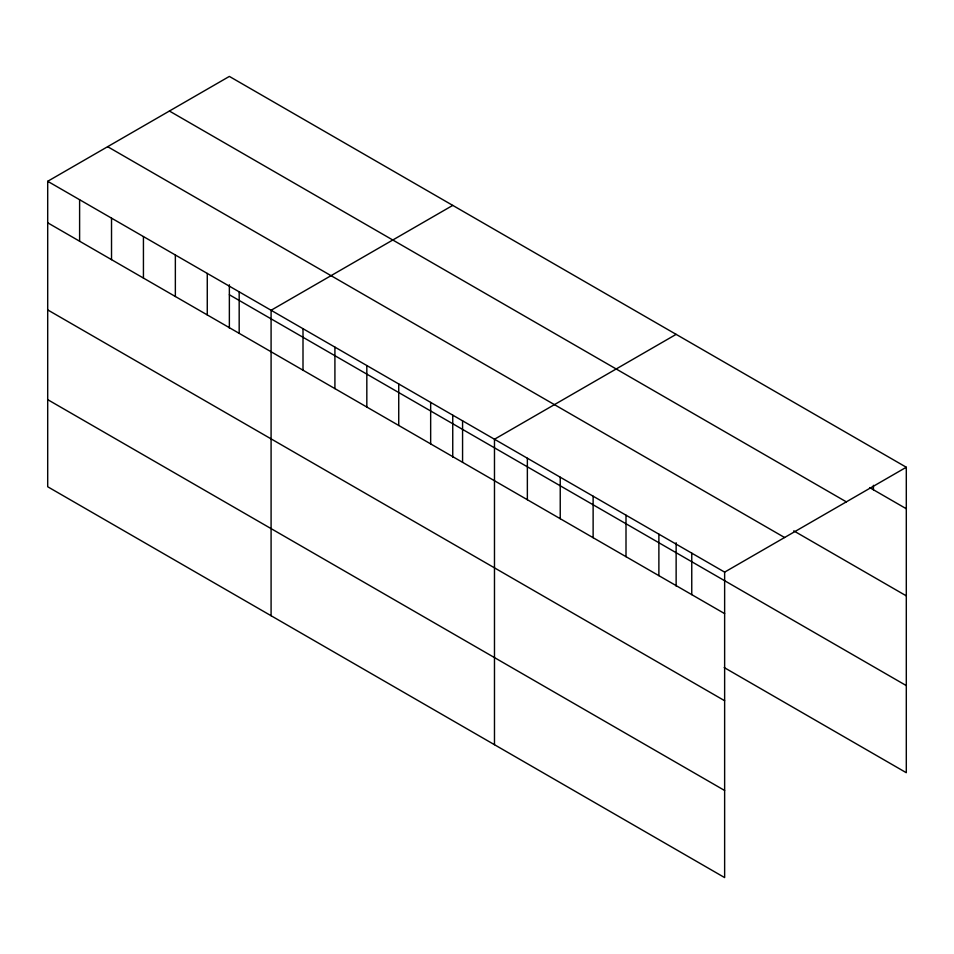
<?xml version="1.0" encoding="UTF-8"?>
<svg xmlns="http://www.w3.org/2000/svg" width="954" height="954" viewBox="0 0 954 954"><rect width="100%" height="100%" fill="white"/><g stroke="black" fill="none" stroke-linecap="round" stroke-linejoin="round"><path stroke-width="1.43" d="M47.7 181.296L724.635 572.126L724.635 877.585L47.7 486.755L47.7 181.296L229.365 76.415L906.3 467.245L906.3 772.704L724.193 667.561M452.745 205.396L271.091 310.277L271.091 615.724M676.136 334.365L494.482 439.245L494.482 744.692M724.635 572.126L906.3 467.245M869.631 487.577L906.3 508.744M169.407 111.034L846.353 501.864M793.752 530.865L906.3 595.856M107.647 146.689L784.593 537.519M229.365 294.762L906.3 685.592M47.7 222.795L724.635 613.625M47.7 309.907L724.635 700.737M47.7 399.643L724.635 790.472M873.423 485.312L873.423 489.76M691.757 553.141L691.757 594.64M676.136 542.743L676.136 586.102M658.88 534.168L658.88 575.656M626.003 515.184L626.003 556.683M593.126 496.199L593.126 537.698M560.236 477.215L560.236 518.714M527.359 458.23L527.359 499.729M462.571 420.821L462.571 462.32M452.745 415.193L452.745 457.133M430.659 402.397L430.659 443.896M398.736 383.973L398.736 425.472M366.825 365.549L366.825 407.048M334.914 347.125L334.914 388.624M303.002 328.701L303.002 370.2M239.18 291.852L239.18 333.351M229.365 284.793L229.365 328.152M207.268 273.428L207.268 314.927M175.357 255.004L175.357 296.503M143.434 236.58L143.434 278.079M111.523 218.156L111.523 259.655M79.611 199.732L79.611 241.219"/></g></svg>
